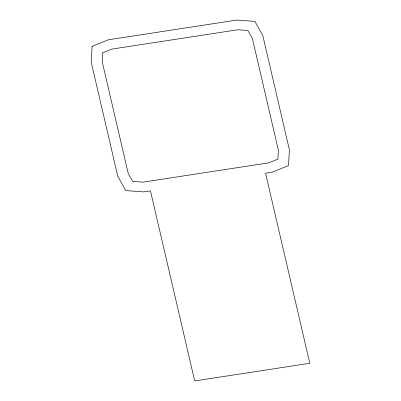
<?xml version="1.0" encoding="UTF-8"?>
<svg xmlns="http://www.w3.org/2000/svg" width="401" height="401" viewBox="0 0 401 401"><rect width="100%" height="100%" fill="white"/><g stroke="black" fill="none" stroke-linecap="round" stroke-linejoin="round"><path stroke-width="0.6" d="M92.11 46.351L91.197 62.12L117.749 176.179L125.683 190.59L143.628 191.899L150.455 190.851L194.706 380.95L309.803 363.281L265.552 173.177L272.374 172.129L288.494 165.593L289.407 149.829L262.855 35.764L254.916 21.358L236.976 20.05L108.23 39.814L92.11 46.351M102.721 52.797L102.205 61.689L128.195 173.317L132.671 181.442L142.791 182.179L268.79 162.836L277.883 159.152L278.394 150.26L252.409 38.626L247.933 30.501L237.813 29.764L111.814 49.112L102.721 52.797"/></g></svg>
